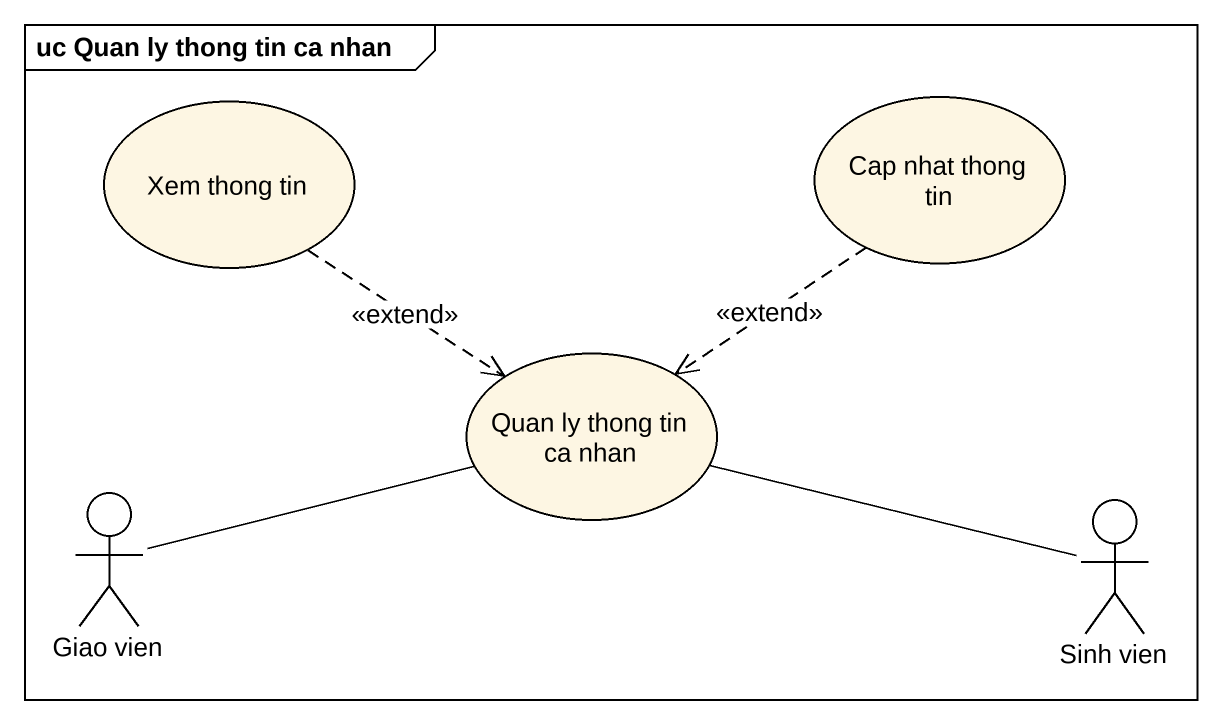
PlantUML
@startuml
mainframe uc Quan ly thong tin ca nhan
usecase "Xem thong tin" as Xem_thong_tin
usecase "Cap nhat thong tin" as Cap_nhat_thong_tin
usecase "Quan ly thong tin ca nhan" as Quan_ly_thong_tin_ca_nhan
actor "Giao vien" as Giao_vien
actor "Sinh vien" as Sinh_vien
Xem_thong_tin ..> Quan_ly_thong_tin_ca_nhan : <<extend>>
Cap_nhat_thong_tin ..> Quan_ly_thong_tin_ca_nhan : <<extend>>
Giao_vien -right- Quan_ly_thong_tin_ca_nhan
Sinh_vien -left- Quan_ly_thong_tin_ca_nhan
@enduml
